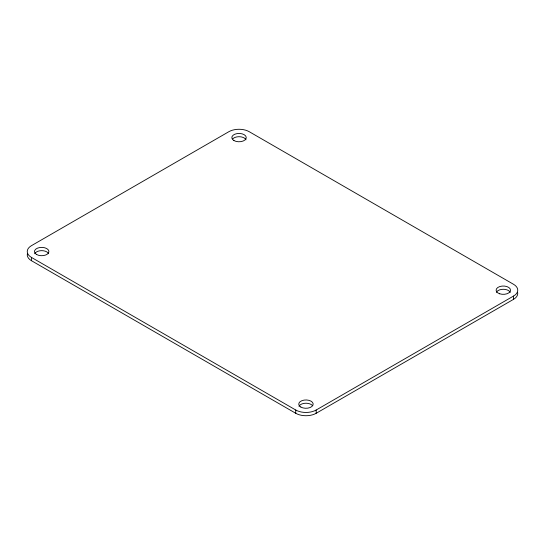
<?xml version="1.0" encoding="UTF-8"?>
<svg xmlns="http://www.w3.org/2000/svg" width="545" height="545" viewBox="0 0 545 545"><rect width="100%" height="100%" fill="white"/><g stroke="black" fill="none" stroke-linecap="round" stroke-linejoin="round"><path stroke-width="0.82" d="M31.481 257.438L295.751 410.017A14.436 8.332 0 0 0 316.168 410.017L513.519 296.071A14.436 8.332 0 0 0 513.519 284.286L249.249 131.713A14.436 8.332 0 0 0 228.832 131.713L31.481 245.652A14.436 8.332 0 0 0 31.481 257.438L31.481 260.714L295.751 413.287A14.436 8.332 0 0 0 316.168 413.287L513.519 299.348A14.436 8.332 0 0 0 517.627 292.365M513.519 296.071L513.519 299.348M316.168 410.017L316.168 413.287M295.751 410.017L295.751 413.287M34.717 253.738A7.221 4.169 0 0 1 41.686 250.652A7.221 4.169 0 0 1 48.662 253.738M232.79 138.791A7.221 4.169 0 0 1 239.984 136.747A7.221 4.169 0 0 1 246.013 139.799M298.987 406.318A7.221 4.169 0 0 1 305.016 403.266A7.221 4.169 0 0 1 312.21 405.31M496.338 292.379A7.221 4.169 0 0 1 503.314 289.286A7.221 4.169 0 0 1 510.284 292.379M31.481 260.714A14.436 8.332 0 0 1 27.373 253.732M36.583 254.495A7.221 4.169 0 0 0 48.662 252.621A7.221 4.169 0 0 0 39.819 247.519A7.221 4.169 0 0 0 36.583 254.495M233.934 140.549A7.221 4.169 0 0 0 246.013 138.682A7.221 4.169 0 0 0 237.17 133.58A7.221 4.169 0 0 0 233.934 140.549M300.854 407.067A7.221 4.169 0 0 0 312.932 405.201A7.221 4.169 0 0 0 304.09 400.098A7.221 4.169 0 0 0 300.854 407.067M499.704 293.789A7.221 4.169 0 0 0 510.529 290.178A7.221 4.169 0 0 0 499.704 286.575A7.221 4.169 0 0 0 499.704 293.789"/></g></svg>
